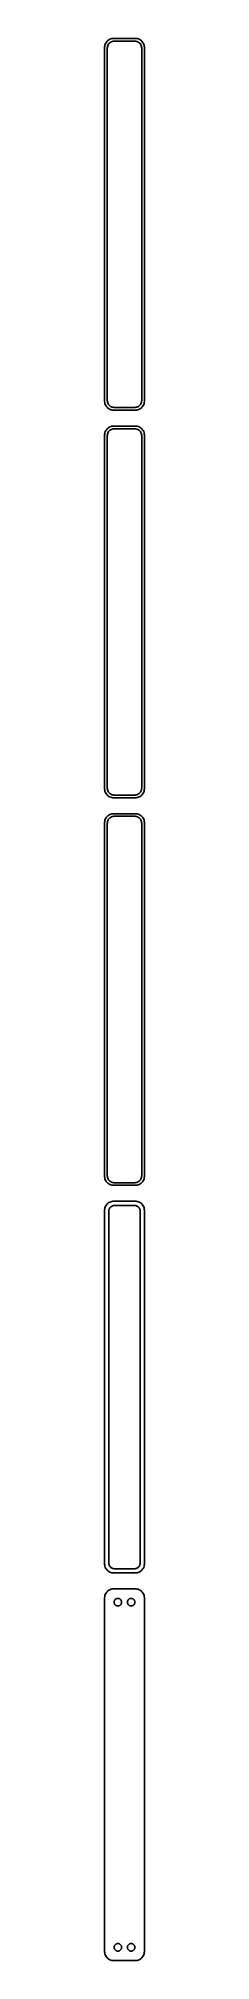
# Model space of a CAD drawing. Header units: metres. Extents: x -11 to 11, y 990 to 2076.
import ezdxf

# ---------------------------------------------------------------- set-up
doc = ezdxf.new("R2010")
doc.units = ezdxf.units.M

msp = doc.modelspace()

# ---------------------------------------------------------------- linework, layer by layer
for p, q in [((-9.89484, 2074.42), (-10.2951, 2073.94)), ((-9.43712, 2074.85), (-9.89484, 2074.42)), ((-8.92912, 2075.22), (-9.43712, 2074.85)), ((-8.37889, 2075.52), (-8.92912, 2075.22)), ((-7.79507, 2075.76), (-8.37889, 2075.52)), ((-7.1869, 2075.91), (-7.79507, 2075.76)), ((-7.45311, 2074.12), (-6.98605, 2074.3)), ((-6.56395, 2075.99), (-7.1869, 2075.91)), ((-6.98605, 2074.3), (-6.49951, 2074.43)), ((6.56395, 2075.99), (-6.56395, 2075.99)), ((-6.49951, 2074.43), (-6.00116, 2074.49)), ((-6.00116, 2074.49), (6.00116, 2074.49)), ((6.00116, 2074.49), (6.49951, 2074.43)), ((6.49951, 2074.43), (6.98605, 2074.3)), ((7.1869, 2075.91), (6.56395, 2075.99)), ((6.98605, 2074.3), (7.45311, 2074.12)), ((7.79507, 2075.76), (7.1869, 2075.91)), ((8.37889, 2075.52), (7.79507, 2075.76)), ((8.92912, 2075.22), (8.37889, 2075.52)), ((9.43712, 2074.85), (8.92912, 2075.22)), ((9.89484, 2074.42), (9.43712, 2074.85)), ((10.2951, 2073.94), (9.89484, 2074.42)), ((-11.2106, 2071.63), (-11.25, 2071)), ((-11.25, 2071), (-11.25, 1871)), ((-11.0929, 2072.24), (-11.2106, 2071.63)), ((-10.8989, 2072.84), (-11.0929, 2072.24)), ((-10.6315, 2073.41), (-10.8989, 2072.84)), ((-10.2951, 2073.94), (-10.6315, 2073.41)), ((-9.75, 2070.5), (-9.71844, 2071)), ((-9.75, 1871.5), (-9.75, 2070.5)), ((-9.71844, 2071), (-9.62433, 2071.49)), ((-9.62433, 2071.49), (-9.4691, 2071.97)), ((-9.4691, 2071.97), (-9.25522, 2072.43)), ((-9.25522, 2072.43), (-8.98605, 2072.85)), ((-8.98605, 2072.85), (-8.66586, 2073.24)), ((-8.66586, 2073.24), (-8.29968, 2073.58)), ((-8.29968, 2073.58), (-7.8933, 2073.88)), ((-7.8933, 2073.88), (-7.45311, 2074.12)), ((7.45311, 2074.12), (7.8933, 2073.88)), ((7.8933, 2073.88), (8.29968, 2073.58)), ((8.29968, 2073.58), (8.66586, 2073.24)), ((8.66586, 2073.24), (8.98605, 2072.85)), ((8.98605, 2072.85), (9.25522, 2072.43)), ((9.25522, 2072.43), (9.4691, 2071.97)), ((9.4691, 2071.97), (9.62433, 2071.49)), ((9.62433, 2071.49), (9.71844, 2071)), ((9.71844, 2071), (9.75, 2070.5)), ((9.75, 2070.5), (9.75, 1871.5)), ((10.6315, 2073.41), (10.2951, 2073.94)), ((10.8989, 2072.84), (10.6315, 2073.41)), ((11.0929, 2072.24), (10.8989, 2072.84)), ((11.2106, 2071.63), (11.0929, 2072.24)), ((11.25, 2071), (11.2106, 2071.63)), ((11.25, 1871), (11.25, 2071)), ((-11.25, 1871), (-11.2106, 1870.37)), ((-11.2106, 1870.37), (-11.0929, 1869.76)), ((-11.0929, 1869.76), (-10.8989, 1869.16)), ((-10.8989, 1869.16), (-10.6315, 1868.59)), ((-10.6315, 1868.59), (-10.2951, 1868.06)), ((-10.2951, 1868.06), (-9.89484, 1867.58)), ((-9.71844, 1871), (-9.75, 1871.5)), ((-9.62433, 1870.51), (-9.71844, 1871)), ((-9.4691, 1870.03), (-9.62433, 1870.51)), ((-9.25522, 1869.57), (-9.4691, 1870.03)), ((-8.98605, 1869.15), (-9.25522, 1869.57)), ((-8.66586, 1868.76), (-8.98605, 1869.15)), ((-8.29968, 1868.42), (-8.66586, 1868.76)), ((-7.8933, 1868.12), (-8.29968, 1868.42)), ((-7.45311, 1867.88), (-7.8933, 1868.12)), ((7.8933, 1868.12), (7.45311, 1867.88)), ((8.29968, 1868.42), (7.8933, 1868.12)), ((8.66586, 1868.76), (8.29968, 1868.42)), ((8.98605, 1869.15), (8.66586, 1868.76)), ((9.25522, 1869.57), (8.98605, 1869.15)), ((9.4691, 1870.03), (9.25522, 1869.57)), ((9.62433, 1870.51), (9.4691, 1870.03)), ((9.71844, 1871), (9.62433, 1870.51)), ((9.75, 1871.5), (9.71844, 1871)), ((9.89484, 1867.58), (10.2951, 1868.06)), ((10.2951, 1868.06), (10.6315, 1868.59)), ((10.6315, 1868.59), (10.8989, 1869.16)), ((10.8989, 1869.16), (11.0929, 1869.76)), ((11.0929, 1869.76), (11.2106, 1870.37)), ((11.2106, 1870.37), (11.25, 1871)), ((-9.89484, 1867.58), (-9.43712, 1867.15)), ((-9.43712, 1867.15), (-8.92912, 1866.78)), ((-8.92912, 1866.78), (-8.37889, 1866.48)), ((-8.37889, 1866.48), (-7.79507, 1866.24)), ((-7.79507, 1866.24), (-7.1869, 1866.09)), ((-6.98605, 1867.7), (-7.45311, 1867.88)), ((-7.1869, 1866.09), (-6.56395, 1866.01)), ((-6.49951, 1867.57), (-6.98605, 1867.7)), ((-6.56395, 1866.01), (6.56395, 1866.01)), ((-6.00116, 1867.51), (-6.49951, 1867.57)), ((6.00116, 1867.51), (-6.00116, 1867.51)), ((6.49951, 1867.57), (6.00116, 1867.51)), ((6.98605, 1867.7), (6.49951, 1867.57)), ((6.56395, 1866.01), (7.1869, 1866.09)), ((7.45311, 1867.88), (6.98605, 1867.7)), ((7.1869, 1866.09), (7.79507, 1866.24)), ((7.79507, 1866.24), (8.37889, 1866.48)), ((8.37889, 1866.48), (8.92912, 1866.78)), ((8.92912, 1866.78), (9.43712, 1867.15)), ((9.43712, 1867.15), (9.89484, 1867.58)), ((-11.2106, 1852.63), (-11.25, 1852)), ((-11.25, 1852), (-11.25, 1652)), ((-11.0929, 1853.24), (-11.2106, 1852.63)), ((-10.8989, 1853.84), (-11.0929, 1853.24)), ((-10.6315, 1854.41), (-10.8989, 1853.84)), ((-10.2951, 1854.94), (-10.6315, 1854.41)), ((-9.89484, 1855.42), (-10.2951, 1854.94)), ((-9.43712, 1855.85), (-9.89484, 1855.42)), ((-9.75, 1851.5), (-9.71844, 1852)), ((-9.75, 1652.5), (-9.75, 1851.5)), ((-9.71844, 1852), (-9.62433, 1852.49)), ((-9.62433, 1852.49), (-9.4691, 1852.97)), ((-9.4691, 1852.97), (-9.25522, 1853.43)), ((-8.92912, 1856.22), (-9.43712, 1855.85)), ((-9.25522, 1853.43), (-8.98605, 1853.85)), ((-8.98605, 1853.85), (-8.66586, 1854.24)), ((-8.37889, 1856.52), (-8.92912, 1856.22)), ((-8.66586, 1854.24), (-8.29968, 1854.58)), ((-7.79507, 1856.76), (-8.37889, 1856.52)), ((-8.29968, 1854.58), (-7.8933, 1854.88)), ((-7.8933, 1854.88), (-7.45311, 1855.12)), ((-7.1869, 1856.91), (-7.79507, 1856.76)), ((-7.45311, 1855.12), (-6.98605, 1855.3)), ((-6.56395, 1856.99), (-7.1869, 1856.91)), ((-6.98605, 1855.3), (-6.49951, 1855.43)), ((6.56395, 1856.99), (-6.56395, 1856.99)), ((-6.49951, 1855.43), (-6.00116, 1855.49)), ((-6.00116, 1855.49), (6.00116, 1855.49)), ((6.00116, 1855.49), (6.49951, 1855.43)), ((6.49951, 1855.43), (6.98605, 1855.3)), ((7.1869, 1856.91), (6.56395, 1856.99)), ((6.98605, 1855.3), (7.45311, 1855.12)), ((7.79507, 1856.76), (7.1869, 1856.91)), ((7.45311, 1855.12), (7.8933, 1854.88)), ((8.37889, 1856.52), (7.79507, 1856.76)), ((7.8933, 1854.88), (8.29968, 1854.58)), ((8.29968, 1854.58), (8.66586, 1854.24)), ((8.92912, 1856.22), (8.37889, 1856.52)), ((8.66586, 1854.24), (8.98605, 1853.85)), ((9.43712, 1855.85), (8.92912, 1856.22)), ((8.98605, 1853.85), (9.25522, 1853.43)), ((9.25522, 1853.43), (9.4691, 1852.97)), ((9.89484, 1855.42), (9.43712, 1855.85)), ((9.4691, 1852.97), (9.62433, 1852.49)), ((9.62433, 1852.49), (9.71844, 1852)), ((9.71844, 1852), (9.75, 1851.5)), ((9.75, 1851.5), (9.75, 1652.5)), ((10.2951, 1854.94), (9.89484, 1855.42)), ((10.6315, 1854.41), (10.2951, 1854.94)), ((10.8989, 1853.84), (10.6315, 1854.41)), ((11.0929, 1853.24), (10.8989, 1853.84)), ((11.2106, 1852.63), (11.0929, 1853.24)), ((11.25, 1852), (11.2106, 1852.63)), ((11.25, 1652), (11.25, 1852)), ((-11.25, 1652), (-11.2106, 1651.37)), ((-11.2106, 1651.37), (-11.0929, 1650.76)), ((-11.0929, 1650.76), (-10.8989, 1650.16)), ((-9.71844, 1652), (-9.75, 1652.5)), ((-9.62433, 1651.51), (-9.71844, 1652)), ((-9.4691, 1651.03), (-9.62433, 1651.51)), ((-9.25522, 1650.57), (-9.4691, 1651.03)), ((9.4691, 1651.03), (9.25522, 1650.57)), ((9.62433, 1651.51), (9.4691, 1651.03)), ((9.71844, 1652), (9.62433, 1651.51)), ((9.75, 1652.5), (9.71844, 1652)), ((10.8989, 1650.16), (11.0929, 1650.76)), ((11.0929, 1650.76), (11.2106, 1651.37)), ((11.2106, 1651.37), (11.25, 1652)), ((-10.8989, 1650.16), (-10.6315, 1649.59)), ((-10.6315, 1649.59), (-10.2951, 1649.06)), ((-10.2951, 1649.06), (-9.89484, 1648.58)), ((-9.89484, 1648.58), (-9.43712, 1648.15)), ((-9.43712, 1648.15), (-8.92912, 1647.78)), ((-8.98605, 1650.15), (-9.25522, 1650.57)), ((-8.66586, 1649.76), (-8.98605, 1650.15)), ((-8.92912, 1647.78), (-8.37889, 1647.48)), ((-8.29968, 1649.42), (-8.66586, 1649.76)), ((-8.37889, 1647.48), (-7.79507, 1647.24)), ((-7.8933, 1649.12), (-8.29968, 1649.42)), ((-7.45311, 1648.88), (-7.8933, 1649.12)), ((-7.79507, 1647.24), (-7.1869, 1647.09)), ((-6.98605, 1648.7), (-7.45311, 1648.88)), ((-7.1869, 1647.09), (-6.56395, 1647.01)), ((-6.49951, 1648.57), (-6.98605, 1648.7)), ((-6.56395, 1647.01), (6.56395, 1647.01)), ((-6.00116, 1648.51), (-6.49951, 1648.57)), ((6.00116, 1648.51), (-6.00116, 1648.51)), ((6.49951, 1648.57), (6.00116, 1648.51)), ((6.98605, 1648.7), (6.49951, 1648.57)), ((6.56395, 1647.01), (7.1869, 1647.09)), ((7.45311, 1648.88), (6.98605, 1648.7)), ((7.1869, 1647.09), (7.79507, 1647.24)), ((7.8933, 1649.12), (7.45311, 1648.88)), ((7.79507, 1647.24), (8.37889, 1647.48)), ((8.29968, 1649.42), (7.8933, 1649.12)), ((8.66586, 1649.76), (8.29968, 1649.42)), ((8.37889, 1647.48), (8.92912, 1647.78)), ((8.98605, 1650.15), (8.66586, 1649.76)), ((8.92912, 1647.78), (9.43712, 1648.15)), ((9.25522, 1650.57), (8.98605, 1650.15)), ((9.43712, 1648.15), (9.89484, 1648.58)), ((9.89484, 1648.58), (10.2951, 1649.06)), ((10.2951, 1649.06), (10.6315, 1649.59)), ((10.6315, 1649.59), (10.8989, 1650.16)), ((-11.2106, 1633.63), (-11.25, 1633)), ((-11.25, 1633), (-11.25, 1433)), ((-11.0929, 1634.24), (-11.2106, 1633.63)), ((-10.8989, 1634.84), (-11.0929, 1634.24)), ((-10.6315, 1635.41), (-10.8989, 1634.84)), ((-10.2951, 1635.94), (-10.6315, 1635.41)), ((-9.89484, 1636.42), (-10.2951, 1635.94)), ((-9.43712, 1636.85), (-9.89484, 1636.42)), ((-9.75, 1632.5), (-9.71844, 1633)), ((-9.75, 1433.5), (-9.75, 1632.5)), ((-9.71844, 1633), (-9.62433, 1633.49)), ((-9.62433, 1633.49), (-9.4691, 1633.97)), ((-9.4691, 1633.97), (-9.25522, 1634.43)), ((-8.92912, 1637.22), (-9.43712, 1636.85)), ((-9.25522, 1634.43), (-8.98605, 1634.85)), ((-8.98605, 1634.85), (-8.66586, 1635.24)), ((-8.37889, 1637.52), (-8.92912, 1637.22)), ((-8.66586, 1635.24), (-8.29968, 1635.58)), ((-7.79507, 1637.76), (-8.37889, 1637.52)), ((-8.29968, 1635.58), (-7.8933, 1635.88)), ((-7.8933, 1635.88), (-7.45311, 1636.12)), ((-7.1869, 1637.91), (-7.79507, 1637.76)), ((-7.45311, 1636.12), (-6.98605, 1636.3)), ((-6.56395, 1637.99), (-7.1869, 1637.91)), ((-6.98605, 1636.3), (-6.49951, 1636.43)), ((6.56395, 1637.99), (-6.56395, 1637.99)), ((-6.49951, 1636.43), (-6.00116, 1636.49)), ((-6.00116, 1636.49), (6.00116, 1636.49)), ((6.00116, 1636.49), (6.49951, 1636.43)), ((6.49951, 1636.43), (6.98605, 1636.3)), ((7.1869, 1637.91), (6.56395, 1637.99)), ((6.98605, 1636.3), (7.45311, 1636.12)), ((7.79507, 1637.76), (7.1869, 1637.91)), ((7.45311, 1636.12), (7.8933, 1635.88)), ((8.37889, 1637.52), (7.79507, 1637.76)), ((7.8933, 1635.88), (8.29968, 1635.58)), ((8.29968, 1635.58), (8.66586, 1635.24)), ((8.92912, 1637.22), (8.37889, 1637.52)), ((8.66586, 1635.24), (8.98605, 1634.85)), ((9.43712, 1636.85), (8.92912, 1637.22)), ((8.98605, 1634.85), (9.25522, 1634.43)), ((9.25522, 1634.43), (9.4691, 1633.97)), ((9.89484, 1636.42), (9.43712, 1636.85)), ((9.4691, 1633.97), (9.62433, 1633.49)), ((9.62433, 1633.49), (9.71844, 1633)), ((9.71844, 1633), (9.75, 1632.5)), ((9.75, 1632.5), (9.75, 1433.5)), ((10.2951, 1635.94), (9.89484, 1636.42)), ((10.6315, 1635.41), (10.2951, 1635.94)), ((10.8989, 1634.84), (10.6315, 1635.41)), ((11.0929, 1634.24), (10.8989, 1634.84)), ((11.2106, 1633.63), (11.0929, 1634.24)), ((11.25, 1633), (11.2106, 1633.63)), ((11.25, 1433), (11.25, 1633)), ((-9.71844, 1433), (-9.75, 1433.5)), ((9.75, 1433.5), (9.71844, 1433)), ((-11.25, 1433), (-11.2106, 1432.37)), ((-11.2106, 1432.37), (-11.0929, 1431.76)), ((-11.0929, 1431.76), (-10.8989, 1431.16)), ((-10.8989, 1431.16), (-10.6315, 1430.59)), ((-10.6315, 1430.59), (-10.2951, 1430.06)), ((-10.2951, 1430.06), (-9.89484, 1429.58)), ((-9.89484, 1429.58), (-9.43712, 1429.15)), ((-9.62433, 1432.51), (-9.71844, 1433)), ((-9.4691, 1432.03), (-9.62433, 1432.51)), ((-9.25522, 1431.57), (-9.4691, 1432.03)), ((-9.43712, 1429.15), (-8.92912, 1428.78)), ((-8.98605, 1431.15), (-9.25522, 1431.57)), ((-8.66586, 1430.76), (-8.98605, 1431.15)), ((-8.92912, 1428.78), (-8.37889, 1428.48)), ((-8.29968, 1430.42), (-8.66586, 1430.76)), ((-8.37889, 1428.48), (-7.79507, 1428.24)), ((-7.8933, 1430.12), (-8.29968, 1430.42)), ((-7.45311, 1429.88), (-7.8933, 1430.12)), ((-7.79507, 1428.24), (-7.1869, 1428.09)), ((-6.98605, 1429.7), (-7.45311, 1429.88)), ((-7.1869, 1428.09), (-6.56395, 1428.01)), ((-6.49951, 1429.57), (-6.98605, 1429.7)), ((-6.56395, 1428.01), (6.56395, 1428.01)), ((-6.00116, 1429.51), (-6.49951, 1429.57)), ((6.00116, 1429.51), (-6.00116, 1429.51)), ((6.49951, 1429.57), (6.00116, 1429.51)), ((6.98605, 1429.7), (6.49951, 1429.57)), ((6.56395, 1428.01), (7.1869, 1428.09)), ((7.45311, 1429.88), (6.98605, 1429.7)), ((7.1869, 1428.09), (7.79507, 1428.24)), ((7.8933, 1430.12), (7.45311, 1429.88)), ((7.79507, 1428.24), (8.37889, 1428.48)), ((8.29968, 1430.42), (7.8933, 1430.12)), ((8.66586, 1430.76), (8.29968, 1430.42)), ((8.37889, 1428.48), (8.92912, 1428.78)), ((8.98605, 1431.15), (8.66586, 1430.76)), ((8.92912, 1428.78), (9.43712, 1429.15)), ((9.25522, 1431.57), (8.98605, 1431.15)), ((9.4691, 1432.03), (9.25522, 1431.57)), ((9.43712, 1429.15), (9.89484, 1429.58)), ((9.62433, 1432.51), (9.4691, 1432.03)), ((9.71844, 1433), (9.62433, 1432.51)), ((9.89484, 1429.58), (10.2951, 1430.06)), ((10.2951, 1430.06), (10.6315, 1430.59)), ((10.6315, 1430.59), (10.8989, 1431.16)), ((10.8989, 1431.16), (11.0929, 1431.76)), ((11.0929, 1431.76), (11.2106, 1432.37)), ((11.2106, 1432.37), (11.25, 1433)), ((-11.2106, 1414.63), (-11.25, 1414)), ((-11.25, 1414), (-11.25, 1214)), ((-11.0929, 1415.24), (-11.2106, 1414.63)), ((-10.8989, 1415.84), (-11.0929, 1415.24)), ((-10.6315, 1416.41), (-10.8989, 1415.84)), ((-10.2951, 1416.94), (-10.6315, 1416.41)), ((-9.89484, 1417.42), (-10.2951, 1416.94)), ((-9.43712, 1417.85), (-9.89484, 1417.42)), ((-8.92912, 1418.22), (-9.43712, 1417.85)), ((-8.37889, 1418.52), (-8.92912, 1418.22)), ((-8.86292, 1413.5), (-8.83836, 1413.89)), ((-8.86292, 1214.5), (-8.86292, 1413.5)), ((-8.83836, 1413.89), (-8.76512, 1414.27)), ((-8.76512, 1414.27), (-8.64432, 1414.65)), ((-8.64432, 1414.65), (-8.47786, 1415)), ((-8.47786, 1415), (-8.2684, 1415.33)), ((-7.79507, 1418.76), (-8.37889, 1418.52)), ((-8.2684, 1415.33), (-8.01921, 1415.63)), ((-8.01921, 1415.63), (-7.73424, 1415.9)), ((-7.1869, 1418.91), (-7.79507, 1418.76)), ((-7.73424, 1415.9), (-7.41798, 1416.13)), ((-7.41798, 1416.13), (-7.07541, 1416.32)), ((-6.56395, 1418.99), (-7.1869, 1418.91)), ((-7.07541, 1416.32), (-6.71194, 1416.46)), ((-6.71194, 1416.46), (-6.3333, 1416.56)), ((6.56395, 1418.99), (-6.56395, 1418.99)), ((-6.3333, 1416.56), (-5.94545, 1416.61)), ((-5.94545, 1416.61), (5.94545, 1416.61)), ((5.94545, 1416.61), (6.3333, 1416.56)), ((6.3333, 1416.56), (6.71194, 1416.46)), ((7.1869, 1418.91), (6.56395, 1418.99)), ((6.71194, 1416.46), (7.07541, 1416.32)), ((7.07541, 1416.32), (7.41798, 1416.13)), ((7.79507, 1418.76), (7.1869, 1418.91)), ((7.41798, 1416.13), (7.73424, 1415.9)), ((7.73424, 1415.9), (8.01921, 1415.63)), ((8.37889, 1418.52), (7.79507, 1418.76)), ((8.01921, 1415.63), (8.2684, 1415.33)), ((8.2684, 1415.33), (8.47786, 1415)), ((8.92912, 1418.22), (8.37889, 1418.52)), ((8.47786, 1415), (8.64432, 1414.65)), ((8.64432, 1414.65), (8.76512, 1414.27)), ((8.76512, 1414.27), (8.83836, 1413.89)), ((8.83836, 1413.89), (8.86292, 1413.5)), ((8.86292, 1413.5), (8.86292, 1214.5)), ((9.43712, 1417.85), (8.92912, 1418.22)), ((9.89484, 1417.42), (9.43712, 1417.85)), ((10.2951, 1416.94), (9.89484, 1417.42)), ((10.6315, 1416.41), (10.2951, 1416.94)), ((10.8989, 1415.84), (10.6315, 1416.41)), ((11.0929, 1415.24), (10.8989, 1415.84)), ((11.2106, 1414.63), (11.0929, 1415.24)), ((11.25, 1414), (11.2106, 1414.63)), ((11.25, 1214), (11.25, 1414)), ((-11.25, 1214), (-11.2106, 1213.37)), ((-11.2106, 1213.37), (-11.0929, 1212.76)), ((-11.0929, 1212.76), (-10.8989, 1212.16)), ((-10.8989, 1212.16), (-10.6315, 1211.59)), ((-10.6315, 1211.59), (-10.2951, 1211.06)), ((-10.2951, 1211.06), (-9.89484, 1210.58)), ((-9.89484, 1210.58), (-9.43712, 1210.15)), ((-9.43712, 1210.15), (-8.92912, 1209.78)), ((-8.92912, 1209.78), (-8.37889, 1209.48)), ((-8.83836, 1214.11), (-8.86292, 1214.5)), ((-8.76512, 1213.73), (-8.83836, 1214.11)), ((-8.64432, 1213.35), (-8.76512, 1213.73)), ((-8.47786, 1213), (-8.64432, 1213.35)), ((-8.2684, 1212.67), (-8.47786, 1213)), ((-8.37889, 1209.48), (-7.79507, 1209.24)), ((-8.01921, 1212.37), (-8.2684, 1212.67)), ((-7.73424, 1212.1), (-8.01921, 1212.37)), ((-7.79507, 1209.24), (-7.1869, 1209.09)), ((-7.41798, 1211.87), (-7.73424, 1212.1)), ((-7.07541, 1211.68), (-7.41798, 1211.87)), ((-7.1869, 1209.09), (-6.56395, 1209.01)), ((-6.71194, 1211.54), (-7.07541, 1211.68)), ((-6.3333, 1211.44), (-6.71194, 1211.54)), ((-6.56395, 1209.01), (6.56395, 1209.01)), ((-5.94545, 1211.39), (-6.3333, 1211.44)), ((5.94545, 1211.39), (-5.94545, 1211.39)), ((6.3333, 1211.44), (5.94545, 1211.39)), ((6.71194, 1211.54), (6.3333, 1211.44)), ((6.56395, 1209.01), (7.1869, 1209.09)), ((7.07541, 1211.68), (6.71194, 1211.54)), ((7.41798, 1211.87), (7.07541, 1211.68)), ((7.1869, 1209.09), (7.79507, 1209.24)), ((7.73424, 1212.1), (7.41798, 1211.87)), ((8.01921, 1212.37), (7.73424, 1212.1)), ((7.79507, 1209.24), (8.37889, 1209.48)), ((8.2684, 1212.67), (8.01921, 1212.37)), ((8.47786, 1213), (8.2684, 1212.67)), ((8.37889, 1209.48), (8.92912, 1209.78)), ((8.64432, 1213.35), (8.47786, 1213)), ((8.76512, 1213.73), (8.64432, 1213.35)), ((8.83836, 1214.11), (8.76512, 1213.73)), ((8.86292, 1214.5), (8.83836, 1214.11)), ((8.92912, 1209.78), (9.43712, 1210.15)), ((9.43712, 1210.15), (9.89484, 1210.58)), ((9.89484, 1210.58), (10.2951, 1211.06)), ((10.2951, 1211.06), (10.6315, 1211.59)), ((10.6315, 1211.59), (10.8989, 1212.16)), ((10.8989, 1212.16), (11.0929, 1212.76)), ((11.0929, 1212.76), (11.2106, 1213.37)), ((11.2106, 1213.37), (11.25, 1214)), ((-11.2106, 1195.63), (-11.25, 1195)), ((-11.25, 1195), (-11.25, 995)), ((-11.0929, 1196.24), (-11.2106, 1195.63)), ((-10.8989, 1196.84), (-11.0929, 1196.24)), ((-10.6315, 1197.41), (-10.8989, 1196.84)), ((-10.2951, 1197.94), (-10.6315, 1197.41)), ((-9.89484, 1198.42), (-10.2951, 1197.94)), ((-9.43712, 1198.85), (-9.89484, 1198.42)), ((-8.92912, 1199.22), (-9.43712, 1198.85)), ((-8.37889, 1199.52), (-8.92912, 1199.22)), ((-7.79507, 1199.76), (-8.37889, 1199.52)), ((-7.1869, 1199.91), (-7.79507, 1199.76)), ((-6.56395, 1199.99), (-7.1869, 1199.91)), ((6.56395, 1199.99), (-6.56395, 1199.99)), ((-4.40984, 1194.53), (-4.1501, 1194.6)), ((-4.1501, 1194.6), (-3.88406, 1194.63)), ((-3.88406, 1194.63), (-3.61592, 1194.63)), ((-3.61592, 1194.63), (-3.34988, 1194.6)), ((-3.34988, 1194.6), (-3.09015, 1194.53)), ((3.09015, 1194.53), (3.34988, 1194.6)), ((3.34988, 1194.6), (3.61592, 1194.63)), ((3.61592, 1194.63), (3.88406, 1194.63)), ((3.88406, 1194.63), (4.1501, 1194.6)), ((4.1501, 1194.6), (4.40984, 1194.53)), ((7.1869, 1199.91), (6.56395, 1199.99)), ((7.79507, 1199.76), (7.1869, 1199.91)), ((8.37889, 1199.52), (7.79507, 1199.76)), ((8.92912, 1199.22), (8.37889, 1199.52)), ((9.43712, 1198.85), (8.92912, 1199.22)), ((9.89484, 1198.42), (9.43712, 1198.85)), ((10.2951, 1197.94), (9.89484, 1198.42)), ((10.6315, 1197.41), (10.2951, 1197.94)), ((10.8989, 1196.84), (10.6315, 1197.41)), ((11.0929, 1196.24), (10.8989, 1196.84)), ((11.2106, 1195.63), (11.0929, 1196.24)), ((11.25, 1195), (11.2106, 1195.63)), ((11.25, 995), (11.25, 1195)), ((-5.88528, 1192.5), (-5.86845, 1192.77)), ((-5.86845, 1192.23), (-5.88528, 1192.5)), ((-5.86845, 1192.77), (-5.81821, 1193.03)), ((-5.81821, 1191.97), (-5.86845, 1192.23)), ((-5.81821, 1193.03), (-5.73534, 1193.29)), ((-5.73534, 1191.71), (-5.81821, 1191.97)), ((-5.73534, 1193.29), (-5.62117, 1193.53)), ((-5.62117, 1191.47), (-5.73534, 1191.71)), ((-5.62117, 1193.53), (-5.47748, 1193.76)), ((-5.47748, 1191.24), (-5.62117, 1191.47)), ((-5.47748, 1193.76), (-5.30655, 1193.96)), ((-5.30655, 1191.04), (-5.47748, 1191.24)), ((-5.30655, 1193.96), (-5.11108, 1194.15)), ((-5.11108, 1190.85), (-5.30655, 1191.04)), ((-5.11108, 1194.15), (-4.89413, 1194.3)), ((-4.89413, 1190.7), (-5.11108, 1190.85)), ((-4.89413, 1194.3), (-4.65915, 1194.43)), ((-4.65915, 1190.57), (-4.89413, 1190.7)), ((-4.65915, 1194.43), (-4.40984, 1194.53)), ((-4.40984, 1190.47), (-4.65915, 1190.57)), ((-4.1501, 1190.4), (-4.40984, 1190.47)), ((-3.88406, 1190.37), (-4.1501, 1190.4)), ((-3.61592, 1190.37), (-3.88406, 1190.37)), ((-3.34988, 1190.4), (-3.61592, 1190.37)), ((-3.09015, 1190.47), (-3.34988, 1190.4)), ((-3.09015, 1194.53), (-2.84084, 1194.43)), ((-2.84084, 1190.57), (-3.09015, 1190.47)), ((-2.84084, 1194.43), (-2.60585, 1194.3)), ((-2.60585, 1190.7), (-2.84084, 1190.57)), ((-2.60585, 1194.3), (-2.3889, 1194.15)), ((-2.3889, 1190.85), (-2.60585, 1190.7)), ((-2.3889, 1194.15), (-2.19344, 1193.96)), ((-2.19344, 1191.04), (-2.3889, 1190.85)), ((-2.19344, 1193.96), (-2.02251, 1193.76)), ((-2.02251, 1191.24), (-2.19344, 1191.04)), ((-2.02251, 1193.76), (-1.87881, 1193.53)), ((-1.87881, 1191.47), (-2.02251, 1191.24)), ((-1.87881, 1193.53), (-1.76465, 1193.29)), ((-1.76465, 1191.71), (-1.87881, 1191.47)), ((-1.76465, 1193.29), (-1.68178, 1193.03)), ((-1.68178, 1191.97), (-1.76465, 1191.71)), ((-1.68178, 1193.03), (-1.63153, 1192.77)), ((-1.63153, 1192.23), (-1.68178, 1191.97)), ((-1.63153, 1192.77), (-1.6147, 1192.5)), ((-1.6147, 1192.5), (-1.63153, 1192.23)), ((1.6147, 1192.5), (1.63153, 1192.77)), ((1.63153, 1192.23), (1.6147, 1192.5)), ((1.63153, 1192.77), (1.68178, 1193.03)), ((1.68178, 1191.97), (1.63153, 1192.23)), ((1.68178, 1193.03), (1.76465, 1193.29)), ((1.76465, 1191.71), (1.68178, 1191.97)), ((1.76465, 1193.29), (1.87881, 1193.53)), ((1.87881, 1191.47), (1.76465, 1191.71)), ((1.87881, 1193.53), (2.02251, 1193.76)), ((2.02251, 1191.24), (1.87881, 1191.47)), ((2.02251, 1193.76), (2.19344, 1193.96)), ((2.19344, 1191.04), (2.02251, 1191.24)), ((2.19344, 1193.96), (2.3889, 1194.15)), ((2.3889, 1190.85), (2.19344, 1191.04)), ((2.3889, 1194.15), (2.60585, 1194.3)), ((2.60585, 1190.7), (2.3889, 1190.85)), ((2.60585, 1194.3), (2.84084, 1194.43)), ((2.84084, 1190.57), (2.60585, 1190.7)), ((2.84084, 1194.43), (3.09015, 1194.53)), ((3.09015, 1190.47), (2.84084, 1190.57)), ((3.34988, 1190.4), (3.09015, 1190.47)), ((3.61592, 1190.37), (3.34988, 1190.4)), ((3.88406, 1190.37), (3.61592, 1190.37)), ((4.1501, 1190.4), (3.88406, 1190.37)), ((4.40984, 1190.47), (4.1501, 1190.4)), ((4.40984, 1194.53), (4.65915, 1194.43)), ((4.65915, 1190.57), (4.40984, 1190.47)), ((4.65915, 1194.43), (4.89413, 1194.3)), ((4.89413, 1190.7), (4.65915, 1190.57)), ((4.89413, 1194.3), (5.11108, 1194.15)), ((5.11108, 1190.85), (4.89413, 1190.7)), ((5.11108, 1194.15), (5.30655, 1193.96)), ((5.30655, 1191.04), (5.11108, 1190.85)), ((5.30655, 1193.96), (5.47748, 1193.76)), ((5.47748, 1191.24), (5.30655, 1191.04)), ((5.47748, 1193.76), (5.62117, 1193.53)), ((5.62117, 1191.47), (5.47748, 1191.24)), ((5.62117, 1193.53), (5.73534, 1193.29)), ((5.73534, 1191.71), (5.62117, 1191.47)), ((5.73534, 1193.29), (5.81821, 1193.03)), ((5.81821, 1191.97), (5.73534, 1191.71)), ((5.81821, 1193.03), (5.86845, 1192.77)), ((5.86845, 1192.23), (5.81821, 1191.97)), ((5.86845, 1192.77), (5.88528, 1192.5)), ((5.88528, 1192.5), (5.86845, 1192.23)), ((-5.30655, 998.962), (-5.11108, 999.145)), ((-5.11108, 999.145), (-4.89413, 999.303)), ((-4.89413, 999.303), (-4.65915, 999.432)), ((-4.65915, 999.432), (-4.40984, 999.531)), ((-4.40984, 999.531), (-4.1501, 999.597)), ((-4.1501, 999.597), (-3.88406, 999.631)), ((-3.88406, 999.631), (-3.61592, 999.631)), ((-3.61592, 999.631), (-3.34988, 999.597)), ((-3.34988, 999.597), (-3.09015, 999.531)), ((-3.09015, 999.531), (-2.84084, 999.432)), ((-2.84084, 999.432), (-2.60585, 999.303)), ((-2.60585, 999.303), (-2.3889, 999.145)), ((-2.3889, 999.145), (-2.19344, 998.962)), ((2.19344, 998.962), (2.3889, 999.145)), ((2.3889, 999.145), (2.60585, 999.303)), ((2.60585, 999.303), (2.84084, 999.432)), ((2.84084, 999.432), (3.09015, 999.531)), ((3.09015, 999.531), (3.34988, 999.597)), ((3.34988, 999.597), (3.61592, 999.631)), ((3.61592, 999.631), (3.88406, 999.631)), ((3.88406, 999.631), (4.1501, 999.597)), ((4.1501, 999.597), (4.40984, 999.531)), ((4.40984, 999.531), (4.65915, 999.432)), ((4.65915, 999.432), (4.89413, 999.303)), ((4.89413, 999.303), (5.11108, 999.145)), ((5.11108, 999.145), (5.30655, 998.962)), ((-11.25, 995), (-11.2106, 994.373)), ((-11.2106, 994.373), (-11.0929, 993.757)), ((-11.0929, 993.757), (-10.8989, 993.159)), ((-10.8989, 993.159), (-10.6315, 992.591)), ((-10.6315, 992.591), (-10.2951, 992.061)), ((-10.2951, 992.061), (-9.89484, 991.577)), ((-9.89484, 991.577), (-9.43712, 991.147)), ((-9.43712, 991.147), (-8.92912, 990.778)), ((-8.92912, 990.778), (-8.37889, 990.476)), ((-8.37889, 990.476), (-7.79507, 990.245)), ((-7.79507, 990.245), (-7.1869, 990.089)), ((-7.1869, 990.089), (-6.56395, 990.01)), ((-6.56395, 990.01), (6.56395, 990.01)), ((-5.88528, 997.5), (-5.86845, 997.768)), ((-5.86845, 997.232), (-5.88528, 997.5)), ((-5.86845, 997.768), (-5.81821, 998.031)), ((-5.81821, 996.969), (-5.86845, 997.232)), ((-5.81821, 998.031), (-5.73534, 998.286)), ((-5.73534, 996.714), (-5.81821, 996.969)), ((-5.73534, 998.286), (-5.62117, 998.529)), ((-5.62117, 996.471), (-5.73534, 996.714)), ((-5.62117, 998.529), (-5.47748, 998.755)), ((-5.47748, 996.245), (-5.62117, 996.471)), ((-5.47748, 998.755), (-5.30655, 998.962)), ((-5.30655, 996.038), (-5.47748, 996.245)), ((-5.11108, 995.855), (-5.30655, 996.038)), ((-4.89413, 995.697), (-5.11108, 995.855)), ((-4.65915, 995.568), (-4.89413, 995.697)), ((-4.40984, 995.469), (-4.65915, 995.568)), ((-4.1501, 995.403), (-4.40984, 995.469)), ((-3.88406, 995.369), (-4.1501, 995.403)), ((-3.61592, 995.369), (-3.88406, 995.369)), ((-3.34988, 995.403), (-3.61592, 995.369)), ((-3.09015, 995.469), (-3.34988, 995.403)), ((-2.84084, 995.568), (-3.09015, 995.469)), ((-2.60585, 995.697), (-2.84084, 995.568)), ((-2.3889, 995.855), (-2.60585, 995.697)), ((-2.19344, 996.038), (-2.3889, 995.855)), ((-2.19344, 998.962), (-2.02251, 998.755)), ((-2.02251, 996.245), (-2.19344, 996.038)), ((-2.02251, 998.755), (-1.87881, 998.529)), ((-1.87881, 996.471), (-2.02251, 996.245)), ((-1.87881, 998.529), (-1.76465, 998.286)), ((-1.76465, 996.714), (-1.87881, 996.471)), ((-1.76465, 998.286), (-1.68178, 998.031)), ((-1.68178, 996.969), (-1.76465, 996.714)), ((-1.68178, 998.031), (-1.63153, 997.768)), ((-1.63153, 997.232), (-1.68178, 996.969)), ((-1.63153, 997.768), (-1.6147, 997.5)), ((-1.6147, 997.5), (-1.63153, 997.232)), ((1.6147, 997.5), (1.63153, 997.768)), ((1.63153, 997.232), (1.6147, 997.5)), ((1.63153, 997.768), (1.68178, 998.031)), ((1.68178, 996.969), (1.63153, 997.232)), ((1.68178, 998.031), (1.76465, 998.286)), ((1.76465, 996.714), (1.68178, 996.969)), ((1.76465, 998.286), (1.87881, 998.529)), ((1.87881, 996.471), (1.76465, 996.714)), ((1.87881, 998.529), (2.02251, 998.755)), ((2.02251, 996.245), (1.87881, 996.471)), ((2.02251, 998.755), (2.19344, 998.962)), ((2.19344, 996.038), (2.02251, 996.245)), ((2.3889, 995.855), (2.19344, 996.038)), ((2.60585, 995.697), (2.3889, 995.855)), ((2.84084, 995.568), (2.60585, 995.697)), ((3.09015, 995.469), (2.84084, 995.568)), ((3.34988, 995.403), (3.09015, 995.469)), ((3.61592, 995.369), (3.34988, 995.403)), ((3.88406, 995.369), (3.61592, 995.369)), ((4.1501, 995.403), (3.88406, 995.369)), ((4.40984, 995.469), (4.1501, 995.403)), ((4.65915, 995.568), (4.40984, 995.469)), ((4.89413, 995.697), (4.65915, 995.568)), ((5.11108, 995.855), (4.89413, 995.697)), ((5.30655, 996.038), (5.11108, 995.855)), ((5.30655, 998.962), (5.47748, 998.755)), ((5.47748, 996.245), (5.30655, 996.038)), ((5.47748, 998.755), (5.62117, 998.529)), ((5.62117, 996.471), (5.47748, 996.245)), ((5.62117, 998.529), (5.73534, 998.286)), ((5.73534, 996.714), (5.62117, 996.471)), ((5.73534, 998.286), (5.81821, 998.031)), ((5.81821, 996.969), (5.73534, 996.714)), ((5.81821, 998.031), (5.86845, 997.768)), ((5.86845, 997.232), (5.81821, 996.969)), ((5.86845, 997.768), (5.88528, 997.5)), ((5.88528, 997.5), (5.86845, 997.232)), ((6.56395, 990.01), (7.1869, 990.089)), ((7.1869, 990.089), (7.79507, 990.245)), ((7.79507, 990.245), (8.37889, 990.476)), ((8.37889, 990.476), (8.92912, 990.778)), ((8.92912, 990.778), (9.43712, 991.147)), ((9.43712, 991.147), (9.89484, 991.577)), ((9.89484, 991.577), (10.2951, 992.061)), ((10.2951, 992.061), (10.6315, 992.591)), ((10.6315, 992.591), (10.8989, 993.159)), ((10.8989, 993.159), (11.0929, 993.757)), ((11.0929, 993.757), (11.2106, 994.373)), ((11.2106, 994.373), (11.25, 995))]:
    msp.add_line(p, q)

doc.saveas('drawing.dxf')
